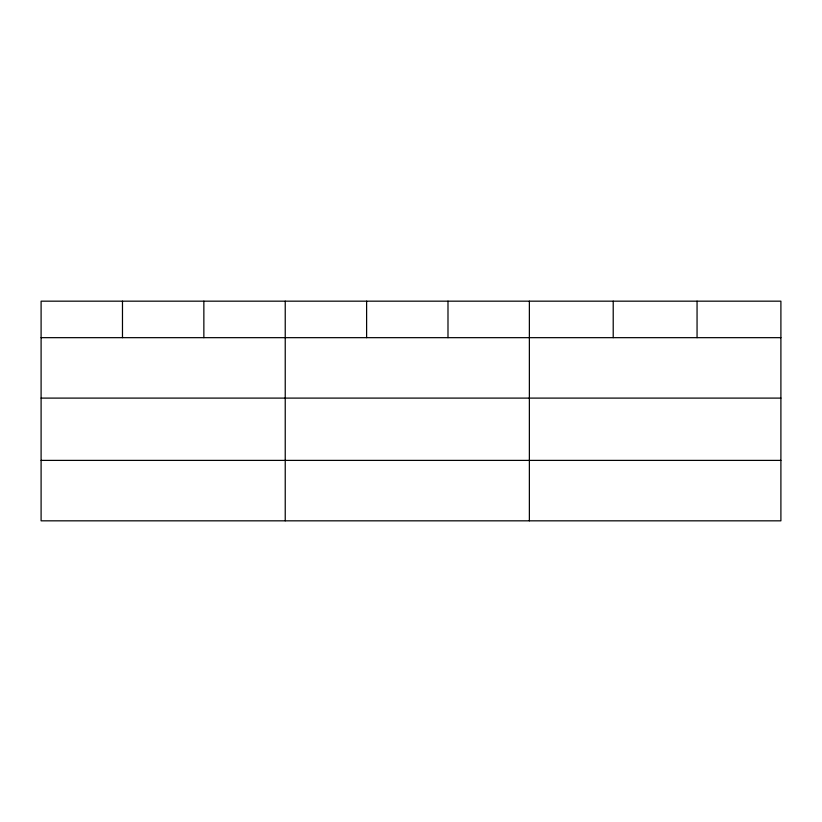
<?xml version="1.0" encoding="UTF-8"?>
<svg xmlns="http://www.w3.org/2000/svg" width="822" height="822" viewBox="0 0 822 822"><rect width="100%" height="100%" fill="white"/><g stroke="black" fill="none" stroke-linecap="round" stroke-linejoin="round"><path stroke-width="1.23" d="M780.9 398.105L780.9 301.171L41.1 301.171L41.1 520.829L780.9 520.829L780.9 398.105L41.1 398.105M41.1 337.667L780.9 337.667M41.1 460.392L780.9 460.392M697.056 301.171L697.056 337.667M613.212 301.171L613.212 337.667M529.368 301.171L529.368 520.829M447.99 301.171L447.99 337.667M366.612 301.171L366.612 337.667M285.234 301.171L285.234 520.829M203.856 301.171L203.856 337.667M122.478 301.171L122.478 337.667"/></g></svg>
